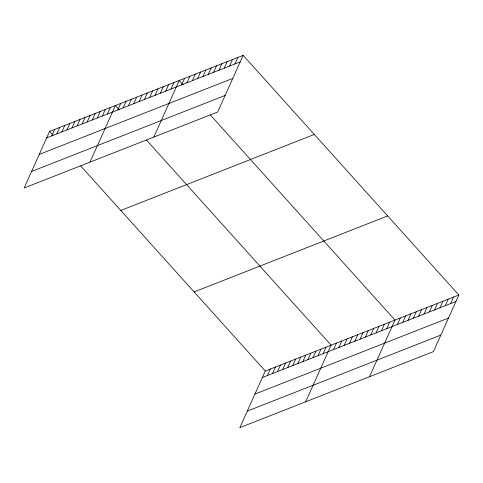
<?xml version="1.0" encoding="UTF-8"?>
<svg xmlns="http://www.w3.org/2000/svg" width="483" height="483" viewBox="0 0 483 483"><rect width="100%" height="100%" fill="white"/><g stroke="black" fill="none" stroke-linecap="round" stroke-linejoin="round"><path stroke-width="0.72" d="M243.142 55.364L49.598 131.37L24.15 187.99L217.7 111.984L243.142 55.364L458.85 295.01L433.402 351.63L239.858 427.636L265.3 371.016L458.85 295.01M51.735 135.886L54.657 129.384M56.801 133.894L59.717 127.397M61.86 131.907L64.782 125.411M66.926 129.921L69.842 123.419M71.985 127.935L74.907 121.432M77.045 125.942L79.967 119.446M82.11 123.956L85.032 117.46M87.169 121.97L90.092 115.467M92.235 119.983L95.151 113.481M97.294 117.991L100.216 111.495M102.36 116.005L105.276 109.508M107.419 114.018L110.341 107.516M89.959 162.149L115.401 105.529L119.355 109.925M117.804 109.937L120.726 103.44M123.129 107.848L126.045 101.352M128.448 105.759L131.37 99.263M133.773 103.67L136.689 97.168M139.092 101.581L142.014 95.079M144.417 99.486L147.339 92.99M149.736 97.397L152.658 90.901M155.061 95.308L157.983 88.812M160.386 93.219L163.302 86.717M165.705 91.13L168.627 84.628M171.03 89.035L173.952 82.539M153.829 137.069L179.271 80.45L183.226 84.839M181.674 84.857L184.597 78.361M186.999 82.768L189.916 76.266M192.319 80.679L195.241 74.177M197.644 78.584L200.56 72.088M202.963 76.495L205.885 69.999M208.288 74.406L211.21 67.91M213.607 72.317L216.529 65.815M218.932 70.228L221.854 63.726M224.257 68.133L227.173 61.637M229.576 66.044L232.498 59.548M234.901 63.955L237.823 57.459M267.443 375.526L270.365 369.024M272.509 373.54L275.425 367.038M277.568 371.548L280.49 365.051M282.627 369.561L285.55 363.065M287.693 367.575L290.615 361.073M292.752 365.589L295.674 359.086M297.818 363.596L300.734 357.1M302.877 361.61L305.799 355.114M307.943 359.624L310.859 353.121M313.002 357.637L315.924 351.135M318.062 355.645L320.984 349.149M323.127 353.659L326.049 347.162M305.661 401.79L331.109 345.17L146.542 140.13M333.512 349.583L336.434 343.081M338.831 347.488L341.753 340.992M344.156 345.399L347.078 338.903M349.481 343.31L352.397 336.814M354.8 341.221L357.722 334.719M360.125 339.132L363.047 332.63M365.444 337.037L368.366 330.541M370.769 334.948L373.691 328.452M376.094 332.859L379.01 326.363M381.413 330.77L384.335 324.268M386.738 328.681L389.654 322.179M369.531 376.71L394.979 320.09L210.413 115.045M397.382 324.498L400.304 318.001M402.701 322.409L405.623 315.912M408.026 320.32L410.948 313.817M413.351 318.231L416.268 311.728M418.67 316.136L421.593 309.639M423.996 314.047L426.918 307.55M429.315 311.958L432.237 305.461M434.64 309.869L437.562 303.366M439.959 307.78L442.881 301.277M445.284 305.685L448.206 299.188M450.609 303.596L453.525 297.099M46.676 137.872L240.22 61.866M39.244 154.409L232.788 78.403M31.582 171.453L225.132 95.447M120.78 210.455L314.324 134.449M194.118 291.931L387.668 215.925M262.384 377.513L455.928 301.507M254.952 394.056L448.496 318.049M247.29 411.093L440.84 335.087M49.598 131.37L53.058 135.216M80.739 165.971L265.3 371.016"/></g></svg>
